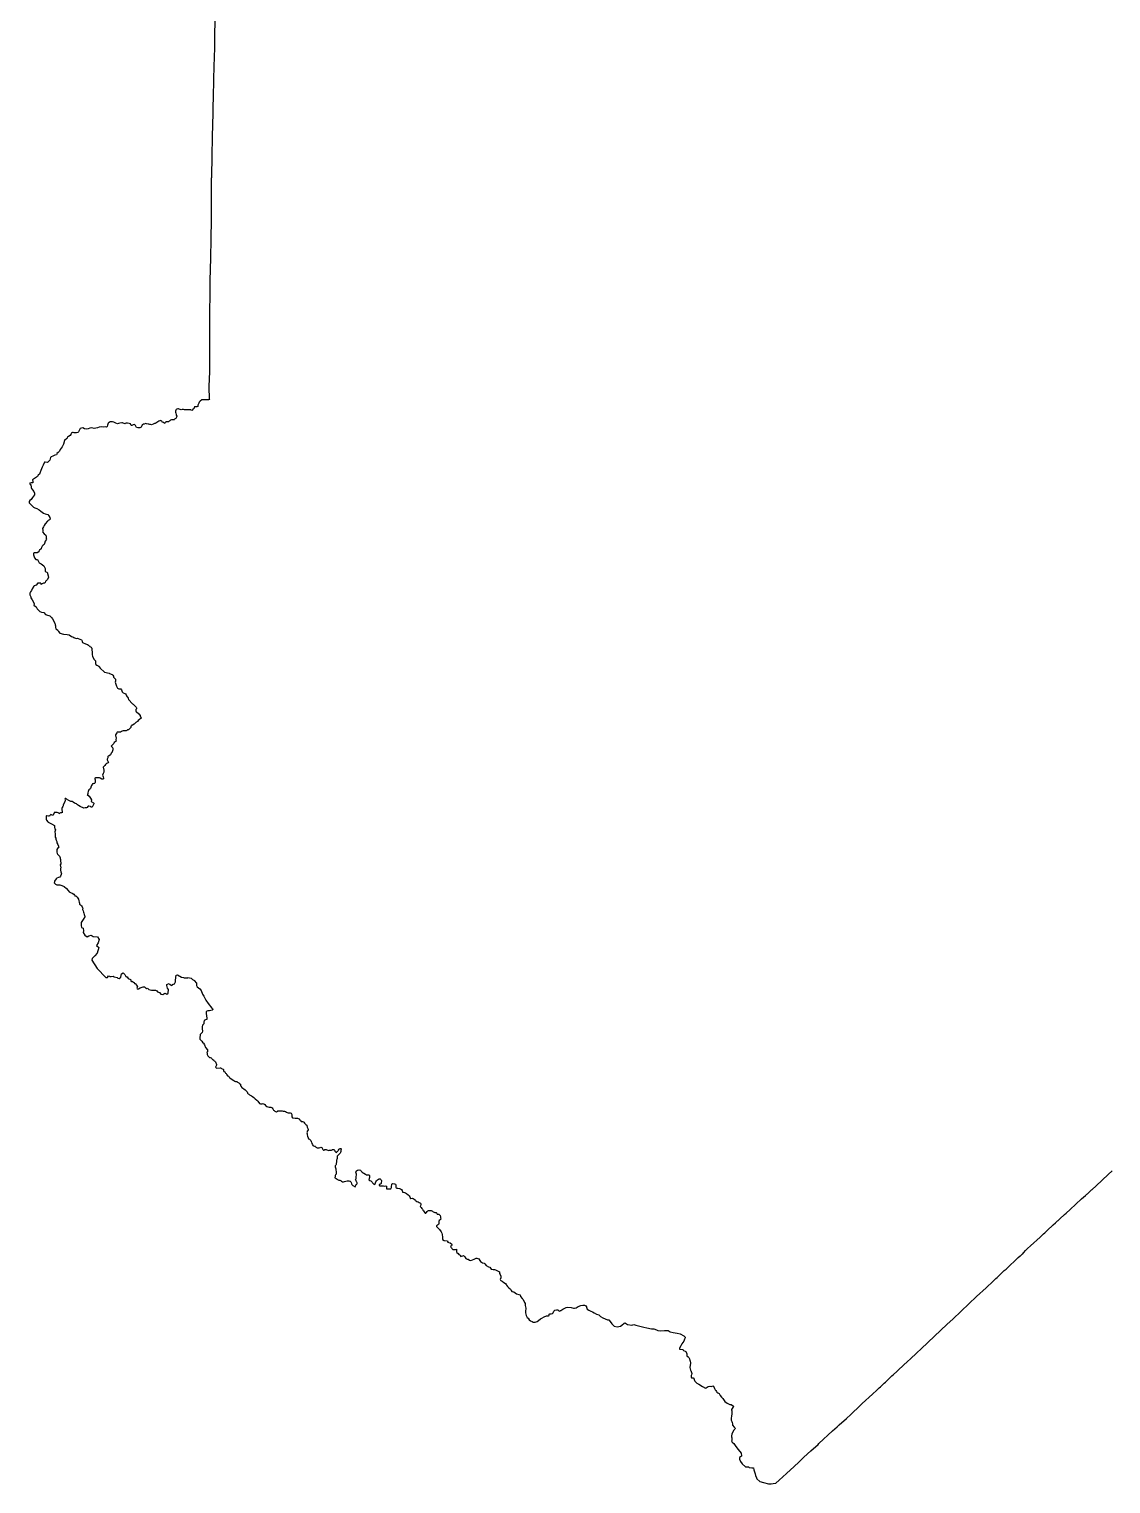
# Model space of a CAD drawing. Header units: metres. Extents: x 5999505 to 6749006, y 1851910 to 2460485.
# Drawn here: x 6065689 to 6219973, y 1851910 to 2059447 of the extents above; entities that cross this region are included whole.
import ezdxf

# ---------------------------------------------------------------- set-up
doc = ezdxf.new("R2010")
doc.units = ezdxf.units.M
doc.layers.add('COUNTY_BOUNDARY', color=40, linetype='Continuous')

msp = doc.modelspace()

# ---------------------------------------------------------------- linework, layer by layer
at = {"layer": 'COUNTY_BOUNDARY'}
msp.add_lwpolyline([(6092184.7632, 2062304.1209), (6092128.9623, 2056897.481), (6092127.7467, 2056789.0004), (6092035.7031, 2054119.1556), (6092031.7926, 2054007.8072), (6092002.7074, 2052400.4422), (6091991.0258, 2051751.0891), (6091988.0282, 2051606.2285), (6091957.1291, 2050367.36), (6091954.5823, 2050267.2761), (6091866.9694, 2045406.2367), (6091862.5093, 2045191.1305), (6091818.5147, 2044757.1326), (6091813.9344, 2044711.697), (6091747.7828, 2040681.5372), (6091746.7755, 2040603.2737), (6091723.3739, 2039143.2789), (6091716.2506, 2038343.4815), (6091716.937, 2038313.9785), (6091703.2902, 2038271.9705), (6091665.4788, 2038157.1815), (6091632.4617, 2035128.4655), (6091632.5538, 2035098.6081), (6091643.1096, 2032565.794), (6091643.4984, 2032465.2977), (6091644.4338, 2032273.7687), (6091615.0087, 2029478.0178), (6091614.0171, 2029383.0058), (6091552.6029, 2026893.9916), (6091550.9187, 2026828.1187), (6091468.8811, 2023524.2446), (6091440.8658, 2017183.3062), (6091437.8501, 2016452.9868), (6091415.6833, 2011488.9577), (6091412.0297, 2010666.8989), (6091411.6078, 2010552.9451), (6091334.0641, 2008529.1555), (6091332.8696, 2008439.6088), (6091332.0222, 2008388.6501), (6091390.673, 2006707.0275), (6091394.0217, 2006607.2106), (6091259.1893, 2006559.9363), (6091234.5923, 2006551.2431), (6090935.2098, 2006565.326), (6090842.7103, 2006565.7734), (6090686.5749, 2006566.188), (6090463.7152, 2006575.725), (6090313.9474, 2006551.6418), (6090096.6469, 2006364.4793), (6089953.6588, 2006234.6982), (6089874.4856, 2006062.7108), (6089804.5908, 2005917.1476), (6089773.4221, 2005797.1534), (6089747.0236, 2005627.5627), (6089625.8201, 2005567.6894), (6089349.8418, 2005554.8197), (6089267.4713, 2005544.5442), (6089240.2241, 2005483.1037), (6089220.345, 2005351.2704), (6089145.5335, 2005264.4097), (6089053.7873, 2005204.4109), (6089002.0003, 2005102.6021), (6088916.3387, 2005054.153), (6088805.4375, 2005099.6976), (6088762.1407, 2005135.7384), (6088465.9319, 2005129.0409), (6088292.5465, 2005120.291), (6088093.8262, 2005146.919), (6088011.6981, 2005151.2069), (6087841.258, 2005142.4101), (6087700.9569, 2005156.4118), (6087521.8759, 2005159.4129), (6087363.3105, 2005138.4051), (6087237.7901, 2005172.9141), (6087112.8072, 2005239.4549), (6087001.7688, 2005276.635), (6086884.1987, 2005275.6952), (6086780.8065, 2005224.2733), (6086671.7249, 2005184.9624), (6086593.5194, 2005071.9505), (6086564.7913, 2004940.2675), (6086556.7302, 2004811.1502), (6086603.8442, 2004634.1381), (6086645.1707, 2004480.8891), (6086686.8887, 2004350.936), (6086764.2529, 2004238.2247), (6086795.7674, 2004184.9023), (6086777.4526, 2004146.9801), (6086720.7498, 2004086.4004), (6086639.6936, 2003979.2618), (6086594.5704, 2003906.4729), (6086476.3535, 2003849.8395), (6086407.0291, 2003739.5919), (6086373.8881, 2003696.0934), (6086324.3169, 2003691.829), (6086221.3515, 2003683.729), (6086089.7326, 2003706.3304), (6085975.549, 2003714.4399), (6085860.2196, 2003671.9602), (6085776.8511, 2003585.252), (6085687.2964, 2003498.6484), (6085589.5969, 2003435.848), (6085448.4481, 2003417.4703), (6085337.0558, 2003416.4329), (6085272.8966, 2003438.2667), (6085207.8915, 2003409.8699), (6085127.4656, 2003340.5907), (6085085.2893, 2003268.1186), (6085045.7086, 2003192.3259), (6084914.9839, 2003268.0754), (6084778.7554, 2003349.3795), (6084714.1978, 2003347.5553), (6084611.0226, 2003501.8498), (6084526.8405, 2003559.3397), (6084463.2228, 2003613.2064), (6084354.3281, 2003585.5519), (6084209.1465, 2003502.8042), (6084052.3778, 2003414.4272), (6083901.4507, 2003340.5162), (6083753.271, 2003237.4323), (6083670.4919, 2003203.5137), (6083558.6985, 2003178.8241), (6083360.7364, 2003094.06), (6083145.1977, 2003015.4199), (6083010.5822, 2003017.6973), (6082893.7474, 2003060.8169), (6082788.6883, 2003085.8973), (6082661.9228, 2003099.3303), (6082418.777, 2003147.8676), (6082319.6236, 2003191.0541), (6082086.3658, 2003110.1736), (6081956.2565, 2003065.4117), (6081864.3476, 2003014.5408), (6081805.0811, 2002977.3165), (6081759.1059, 2002872.5093), (6081704.244, 2002764.9401), (6081658.3669, 2002665.9569), (6081471.488, 2002557.7156), (6081318.8089, 2002554.8463), (6081184.1501, 2002572.0609), (6081012.0921, 2002625.2286), (6080844.0656, 2002898.2414), (6080757.9869, 2002999.8302), (6080699.9692, 2003036.1335), (6080546.9892, 2003015.4329), (6080449.18, 2002964.3028), (6080337.042, 2002919.6067), (6080269.0849, 2002891.2713), (6080173.3753, 2003119.3665), (6079978.3993, 2003193.32), (6079732.1609, 2003215.7184), (6079550.5717, 2003227.9149), (6079397.1388, 2003180.6492), (6079332.1828, 2003155.5419), (6079227.1332, 2003180.9993), (6079107.908, 2003239.1034), (6079014.4957, 2003273.1012), (6078932.1146, 2003262.8558), (6078629.5494, 2003230.5189), (6078425.6974, 2003164.0942), (6078284.2935, 2003131.1928), (6078074.8987, 2003223.2466), (6077755.075, 2003387.8247), (6077597.2514, 2003411.2782), (6077262.2892, 2003396.9866), (6077102.8123, 2003341.0985), (6077007.7436, 2003278.2825), (6076954.0242, 2003238.4243), (6076880.9922, 2002931.2876), (6076828.1026, 2002767.9875), (6076723.6394, 2002672.9289), (6076559.9327, 2002714.3296), (6076338.5862, 2002642.0302), (6076017.3534, 2002724.3669), (6075658.6045, 2002681.0109), (6075442.7463, 2002585.3222), (6074965.4539, 2002485.3932), (6074652.7089, 2002547.2103), (6074344.5901, 2002535.4037), (6074104.8535, 2002422.2956), (6073901.6807, 2002379.1939), (6073585.6902, 2002440.7145), (6073329.6699, 2002545.2587), (6072984.5935, 2002458.0091), (6072850.46, 2002181.4294), (6072747.5617, 2002007.3494), (6072616.4264, 2001921.505), (6072462.9806, 2001874.6411), (6072119.5042, 2001863.4699), (6071979.3082, 2001901.2137), (6071864.6096, 2001879.8969), (6071698.9192, 2001806.6702), (6071642.4971, 2001611.3999), (6071528.1596, 2001457.9118), (6071308.5118, 2001314.9873), (6071187.4222, 2001282.1334), (6071137.0327, 2001095.1337), (6071050.9829, 2001043.8319), (6070720.0377, 2000753.563), (6070578.4728, 2000254.2961), (6070400.9201, 1999855.0529), (6070132.9001, 1999490.1508), (6070040.0775, 1999219.0558), (6069831.1291, 1999031.901), (6069640.9305, 1998906.3181), (6069624.2632, 1998795.1947), (6069596.2164, 1998707.5712), (6069363.2388, 1998647.1791), (6069070.8722, 1998544.131), (6068834.1785, 1998439.7523), (6068744.5109, 1998350.6546), (6068637.6453, 1997968.0311), (6068359.269, 1997670.6835), (6068258.4727, 1997619.647), (6067963.5167, 1997689.9652), (6067877.6032, 1997647.4088), (6067814.592, 1997566.2228), (6067706.2246, 1997233.5102), (6067567.7898, 1996951.2041), (6067355.7331, 1996469.9318), (6067199.0426, 1996087.8199), (6067164.9404, 1995940.9569), (6066970.298, 1995799.0846), (6066868.8782, 1995628.6405), (6066614.8935, 1995430.6453), (6066330.1264, 1995242.2935), (6066185.3247, 1995136.3278), (6066221.7002, 1994924.5152), (6066217.0921, 1994812.8182), (6066202.6362, 1994727.8727), (6065977.1284, 1994709.2481), (6065800.3881, 1994647.8997), (6065766.5527, 1994584.0475), (6065841.8791, 1994526.2927), (6065924.3846, 1994407.244), (6065990.2449, 1994263.3645), (6065996.6257, 1994173.321), (6065995.2728, 1994112.9049), (6065994.1762, 1994050.2995), (6066015.4076, 1993933.0527), (6066152.0591, 1993707.8328), (6066368.2702, 1993497.9693), (6066446.18, 1993267.5894), (6066435.5143, 1993011.8166), (6066156.9349, 1992622.7409), (6065962.0023, 1992331.2368), (6065812.8882, 1992198.7695), (6065689.4887, 1992036.7244), (6065703.8893, 1991866.0751), (6065841.9724, 1991705.2737), (6066308.9892, 1991256.1754), (6066500.297, 1991138.1373), (6066806.8006, 1991050.1266), (6067112.265, 1990885.6773), (6067348.7373, 1990669.6425), (6067743.8005, 1990385.6684), (6067964.6064, 1990284.9665), (6068178.2857, 1990248.8352), (6068341.674, 1990219.4079), (6068487.467, 1990026.0812), (6068634.2882, 1989756.2773), (6068688.2047, 1989517.5838), (6068584.373, 1989446.2094), (6068424.6892, 1989367.0703), (6068307.5587, 1989243.1348), (6067965.9657, 1988858.7808), (6067831.8003, 1988620.4542), (6067764.6374, 1988454.5062), (6067613.5172, 1988207.7383), (6067623.8607, 1987972.7163), (6067626.6397, 1987811.0093), (6067598.3738, 1987711.7407), (6067860.0916, 1987437.0147), (6068064.6834, 1987233.558), (6068128.4479, 1987035.4705), (6068141.7945, 1986803.3091), (6068160.3921, 1986703.2228), (6068119.8239, 1986574.6763), (6067990.6111, 1986401.0714), (6067887.2083, 1986050.795), (6067819.7555, 1985902.3286), (6067683.2775, 1985819.5116), (6067549.2379, 1985707.5251), (6067436.639, 1985489.5772), (6067395.2966, 1985316.9899), (6067160.0047, 1985130.6773), (6067101.8973, 1985011.1769), (6066966.5159, 1984822.7563), (6066847.9761, 1984754.5579), (6066732.7059, 1984721.6199), (6066548.7119, 1984754.6931), (6066406.9137, 1984722.2204), (6066370.6288, 1984704.2865), (6066303.1209, 1984671.2427), (6066307.6114, 1984439.2354), (6066455.6516, 1984019.3917), (6066627.0202, 1983769.9018), (6066894.0701, 1983764.8692), (6067114.212, 1983302.6264), (6067413.9518, 1983176.8763), (6067766.7328, 1982896.9198), (6067987.6641, 1982478.726), (6067975.5454, 1982138.8728), (6068067.6929, 1982045.8781), (6068248.387, 1981974.6426), (6068394.4088, 1981470.3751), (6068445.4284, 1981216.8044), (6068286.5521, 1980882.0569), (6068131.3489, 1980741.3086), (6068047.9775, 1980678.3172), (6067989.4938, 1980520.5915), (6067949.4818, 1980424.4402), (6067726.468, 1980419.9558), (6067530.5871, 1980297.3969), (6067402.6284, 1980231.1805), (6067340.5954, 1980427.7826), (6066908.0027, 1980394.5604), (6066876.2793, 1980351.0591), (6066717.3988, 1980118.6308), (6066560.7695, 1980065.6626), (6066428.076, 1980015.5536), (6066371.3948, 1979978.3152), (6066141.3998, 1979592.0296), (6066019.77, 1979365.5067), (6065898.6594, 1979185.5795), (6065834.4749, 1979039.9729), (6065806.7116, 1978970.1887), (6065784.8172, 1978848.2364), (6065807.9816, 1978756.4427), (6065856.0543, 1978638.7262), (6065879.903, 1978569.1306), (6065915.876, 1978450.8978), (6065943.6997, 1978305.1367), (6066147.2443, 1978038.697), (6066381.1302, 1977584.5834), (6066411.6745, 1977442.4163), (6066374.857, 1977242.8079), (6066498.8474, 1977182.3842), (6066679.4654, 1977020.8449), (6066824.2924, 1976735.0475), (6067242.8929, 1976369.102), (6067465.97, 1976257.0715), (6067798.2656, 1976201.0291), (6068043.3529, 1975930.2382), (6068150.6856, 1975878.1222), (6068640.1663, 1975753.0854), (6068951.6078, 1975447.2869), (6069040.4025, 1975295.735), (6069337.9489, 1974682.1588), (6069383.5849, 1974439.971), (6069431.9714, 1974339.004), (6069435.4507, 1974064.0525), (6069508.0352, 1973912.784), (6069738.6633, 1973758.4059), (6069753.8735, 1973683.1384), (6069868.9096, 1973581.3786), (6069876.2939, 1973531.0052), (6070088.6789, 1973293.9336), (6070593.7094, 1973110.0424), (6071118.1457, 1973075.4668), (6071383.9883, 1973028.9925), (6071730.1091, 1972814.7407), (6071912.6546, 1972761.3384), (6072077.5368, 1972658.7257), (6072383.3783, 1972519.8179), (6072592.1365, 1972549.3444), (6072708.1871, 1972522.5822), (6073171.6628, 1972339.0909), (6073220.4997, 1972263.2453), (6073250.0805, 1972062.8481), (6073306.7419, 1971961.7452), (6073728.0868, 1971746.2214), (6074009.8961, 1971649.6161), (6074175.0743, 1971563.3951), (6074265.0559, 1971478.4691), (6074323.0125, 1971452.3493), (6074371.7032, 1971384.8825), (6074544.709, 1971273.4067), (6074609.9216, 1971188.9079), (6074625.5851, 1971122.0095), (6074620.99, 1970871.9567), (6074690.5934, 1970562.373), (6074700.518, 1970178.8126), (6074747.3534, 1970003.2428), (6074923.3286, 1969583.3318), (6075143.6121, 1969321.0413), (6075178.612, 1968937.0505), (6075218.195, 1968819.8611), (6075333.1133, 1968726.1363), (6075457.4412, 1968682.131), (6075638.3012, 1968545.7691), (6075637.7266, 1968512.2826), (6075695.4092, 1968469.7862), (6075842.2273, 1968292.1392), (6076448.618, 1967714.8528), (6077112.7341, 1967561.4883), (6077145.3454, 1967519.0598), (6077534.5968, 1967370.7721), (6077632.5743, 1967268.9723), (6077713.4701, 1967134.3325), (6077736.1144, 1966991.9497), (6077932.5183, 1966797.0825), (6077997.3228, 1966687.4765), (6078009.7129, 1966445.5079), (6077965.1424, 1966271.5049), (6078124.6637, 1965868.6443), (6078155.1385, 1965718.1183), (6078243.1724, 1965499.9813), (6078308.4098, 1965415.4909), (6078473.4793, 1965337.3078), (6078748.2356, 1965324.2484), (6078854.3565, 1965197.5559), (6078957.7743, 1964912.1661), (6079121.4348, 1964750.9979), (6079328.4012, 1964672.4702), (6079460.4483, 1964595.2194), (6079533.6653, 1964493.8481), (6079572.2757, 1964318.0628), (6079816.4312, 1963997.1495), (6079862.7401, 1963788.1014), (6080427.5703, 1963202.8725), (6080542.9555, 1963134.284), (6080977.3193, 1962701.2878), (6081000.8256, 1962625.8864), (6080990.3058, 1962492.8074), (6080929.9221, 1962377.3228), (6080934.6428, 1962168.6187), (6080958.4336, 1962109.9602), (6081319.2996, 1961778.7062), (6081506.37, 1961517.0307), (6081505.383, 1961458.7926), (6081683.3352, 1961163.7765), (6081639.4009, 1961096.0717), (6081503.051, 1961025.2), (6081428.7998, 1960979.4907), (6081261.855, 1960827.2183), (6081129.8175, 1960680.1803), (6081067.0193, 1960613.8886), (6081006.9747, 1960553.3758), (6080918.4145, 1960516.6489), (6080841.4644, 1960485.9145), (6080780.375, 1960363.8886), (6080667.2183, 1960268.9611), (6080447.9609, 1960164.5492), (6080362.2992, 1960124.8621), (6080281.9954, 1960070.5204), (6080215.7508, 1959992.6384), (6080177.4071, 1959837.4588), (6080090.2055, 1959724.6162), (6079991.3018, 1959617.7984), (6079931.4488, 1959551.4591), (6079845.6919, 1959506.3136), (6079741.982, 1959464.0225), (6079641.0215, 1959392.5576), (6079542.9635, 1959335.6073), (6079402.0415, 1959326.3546), (6079269.8795, 1959328.9684), (6079123.1561, 1959325.6415), (6078972.6914, 1959293.2516), (6078859.9275, 1959221.9906), (6078717.6612, 1959151.233), (6078497.3341, 1959140.7896), (6078333.1131, 1959149.7802), (6078268.1496, 1959130.1351), (6078202.2919, 1959058.0765), (6078011.9609, 1958764.9541), (6078029.8636, 1958620.8324), (6078066.0706, 1958511.7151), (6078087.9206, 1958270.3137), (6078070.3705, 1958123.8843), (6078071.1155, 1957994.6192), (6078092.7708, 1957897.4011), (6078058.8633, 1957812.7825), (6077981.6046, 1957764.5847), (6077836.3224, 1957690.6058), (6077757.3035, 1957539.4009), (6077685.0923, 1957441.2373), (6077415.4794, 1957155.2985), (6077536.708, 1957047.6404), (6077633.3269, 1956881.4202), (6077628.6172, 1956622.9958), (6077550.341, 1956360.0024), (6077519.6855, 1956293.1693), (6077376.3001, 1956157.9928), (6077329.8837, 1956032.4463), (6077283.6224, 1955915.9997), (6077092.8656, 1955755.0556), (6076974.6304, 1955710.11), (6076909.7142, 1955693.7442), (6076899.1563, 1955594.1637), (6076929.5617, 1955490.9696), (6076872.0435, 1955406.7561), (6076826.5227, 1955316.5119), (6076824.0169, 1955187.3022), (6076908.9915, 1955030.3814), (6077016.0621, 1954940.0756), (6076928.1799, 1954789.0245), (6076870.9652, 1954722.6464), (6076746.7244, 1954671.9787), (6076580.0168, 1954537.2051), (6076468.3262, 1954374.9119), (6076396.0965, 1954276.3876), (6076241.0924, 1954153.0666), (6076344.7464, 1953725.304), (6076350.9413, 1953587.207), (6076339.2818, 1953440.6777), (6076229.7319, 1953231.3808), (6076169.6445, 1952997.5708), (6076239.4025, 1952796.4895), (6076305.4169, 1952566.3452), (6076277.5499, 1952490.3633), (6076188.0689, 1952436.1899), (6076059.2162, 1952427.1106), (6075829.9914, 1952572.3071), (6075713.8461, 1952632.917), (6075458.757, 1952646.7587), (6075182.4999, 1952631.1106), (6075061.7041, 1952609.8823), (6075054.0399, 1952507.3402), (6075095.1947, 1952359.9044), (6075108.9243, 1952145.2185), (6075105.7047, 1951974.8787), (6075086.6366, 1951895.834), (6075006.3059, 1951841.8714), (6074926.5637, 1951805.0111), (6074805.769, 1951801.2605), (6074732.2961, 1951802.8869), (6074686.5066, 1951697.723), (6074607.2667, 1951552.7195), (6074549.4221, 1951433.1992), (6074464.0948, 1951105.8909), (6074356.544, 1951014.1682), (6074219.4265, 1950902.5654), (6074104.0881, 1950684.2734), (6074070.9509, 1950491.1466), (6074053.1645, 1950315.2318), (6073986.8807, 1950237.3644), (6074265.1325, 1950041.4295), (6074438.2711, 1949723.8772), (6074589.9077, 1949494.8056), (6074547.0234, 1949266.893), (6074875.6476, 1949081.0215), (6074930.3246, 1949033.1148), (6074940.4671, 1948936.0921), (6074744.9844, 1948537.8562), (6074670.1396, 1948460.134), (6074550.0211, 1948462.1981), (6074463.0855, 1948522.6753), (6074208.9167, 1948609.3301), (6074129.728, 1948605.2307), (6074067.1879, 1948556.4259), (6073976.1132, 1948393.4231), (6073861.0505, 1948363.363), (6073670.094, 1948349.1737), (6073493.5049, 1948329.2767), (6073285.9499, 1948379.8201), (6073184.6055, 1948443.4621), (6072960.9132, 1948568.1966), (6072752.2241, 1948706.8738), (6072585.7528, 1948759.9907), (6072447.8096, 1948909.4645), (6072179.742, 1949011.3054), (6071979.977, 1949170.5877), (6071864.184, 1949251.9605), (6071621.0659, 1949276.9161), (6071347.166, 1949399.6192), (6071025.1058, 1949605.0795), (6070885.1098, 1949669.3991), (6070817.8795, 1949673.8399), (6070787.1952, 1949606.6502), (6070843.9521, 1949508.8186), (6070809.0116, 1949366.335), (6070769.4153, 1949278.9106), (6070568.2831, 1948745.3577), (6070530.7294, 1948622.581), (6070511.6027, 1948540.9914), (6070400.0056, 1948387.458), (6070366.4546, 1948308.303), (6070355.0613, 1948281.1934), (6070345.8289, 1948259.5081), (6070339.9816, 1948245.7739), (6070346.9597, 1948035.2071), (6070383.0877, 1947905.3279), (6070415.5595, 1947751.8462), (6070431.6544, 1947675.4718), (6070330.6772, 1947657.9251), (6070169.5973, 1947630.4981), (6070086.5257, 1947572.9556), (6069982.2525, 1947501.5815), (6069907.5946, 1947571.6901), (6069826.2627, 1947648.4686), (6069671.379, 1947671.9097), (6069536.8685, 1947712.4748), (6069328.7508, 1947713.54), (6069272.4067, 1947682.1145), (6069250.7797, 1947626.784), (6069240.9579, 1947571.2484), (6069079.6521, 1947259.1106), (6068778.1009, 1947388.1442), (6068653.6745, 1947244.6709), (6068596.6132, 1947172.1166), (6068453.4364, 1947172.7869), (6068151.321, 1947218.4598), (6068124.6565, 1947213.0985), (6068101.29, 1947058.0377), (6068108.9665, 1946837.6276), (6068124.2827, 1946716.8458), (6068165.6644, 1946583.9596), (6068337.945, 1946372.3352), (6068427.5222, 1946294.3169), (6068875.071, 1946054.2413), (6069296.6193, 1945846.665), (6069332.61, 1945572.9701), (6069373.1757, 1945375.6554), (6069434.1611, 1945198.0111), (6069376.6509, 1944946.6933), (6069382.8591, 1944641.1116), (6069412.9996, 1944370.4312), (6069394.7349, 1944185.789), (6069512.7719, 1944045.7485), (6069505.9736, 1943960.3045), (6069501.4711, 1943905.0406), (6069528.1978, 1943760.7601), (6069616.7777, 1943641.6203), (6069650.5777, 1943564.5743), (6069631.5908, 1943491.357), (6069652.775, 1943367.9259), (6069782.9459, 1943110.0738), (6069859.7876, 1942892.8338), (6069894.68, 1942793.5593), (6069916.0178, 1942678.8639), (6069751.7579, 1942537.897), (6069641.2443, 1942431.315), (6069621.2899, 1942302.4084), (6069642.1759, 1942008.5872), (6069668.8549, 1941861.3946), (6069746.2318, 1941759.9264), (6070028.0741, 1941461.2149), (6070100.2105, 1941227.6727), (6070098.1861, 1941127.9464), (6070180.8146, 1940988.5227), (6070181.994, 1940732.9093), (6070210.2178, 1940521.2462), (6070204.8744, 1940383.3477), (6070134.173, 1940222.9163), (6070179.7504, 1939990.1991), (6070219.2591, 1939901.4039), (6070205.8729, 1939810.6128), (6070180.6272, 1939717.1143), (6070190.4258, 1939464.6284), (6070235.7461, 1939216.9879), (6070277.6471, 1939095.7471), (6070299.0906, 1938986.8759), (6070275.775, 1938834.3609), (6070180.9396, 1938627.7437), (6070095.7739, 1938467.9271), (6069880.4163, 1938413.0426), (6069667.6565, 1938337.7254), (6069537.7405, 1938220.1935), (6069314.962, 1937874.1677), (6069288.569, 1937782.8747), (6069282.3984, 1937648.6315), (6069403.2864, 1937535.1202), (6069466.3295, 1937457.9305), (6069643.9161, 1937378.025), (6069828.9933, 1937389.3777), (6070075.2658, 1937370.1792), (6070358.0056, 1937273.8916), (6070701.8434, 1937141.2318), (6071025.3805, 1936859.2856), (6071266.4909, 1936558.3796), (6071403.6281, 1936359.0341), (6071613.0577, 1936258.2014), (6071841.0155, 1936204.0182), (6072046.4395, 1936059.2025), (6072155.0637, 1935901.4958), (6072206.4456, 1935815.4112), (6072361.2452, 1935783.2483), (6072522.3229, 1935601.3359), (6072734.2785, 1935303.8586), (6072774.6839, 1935112.0135), (6072811.9425, 1934908.9361), (6072888.3904, 1934751.787), (6072888.8208, 1934622.5269), (6073021.9367, 1934514.282), (6073169.1208, 1934382.4936), (6073251.1826, 1934225.2488), (6073325.0898, 1934091.8107), (6073347.6585, 1934047.367), (6073306.0878, 1933863.1242), (6073404.8098, 1933644.0614), (6073442.5264, 1933467.1918), (6073478.0433, 1933316.9387), (6073519.0145, 1933157.4894), (6073598.129, 1933000.2964), (6073640.1609, 1932885.2483), (6073629.924, 1932805.324), (6073385.0029, 1932442.1713), (6073121.7572, 1931993.0465), (6073091.8582, 1931577.7688), (6073174.3473, 1931307.6481), (6073406.0704, 1931195.1584), (6073425.748, 1930828.1792), (6073397.9943, 1930571.6083), (6073626.4901, 1930202.4916), (6073978.6511, 1929929.5549), (6074213.7351, 1930097.7288), (6074521.6979, 1930192.1988), (6074813.813, 1930017.5166), (6075451.0216, 1929949.0594), (6075679.2539, 1929579.9642), (6075538.3835, 1929117.0698), (6075324.7104, 1928715.863), (6075615.559, 1928431.6196), (6075408.727, 1927602.488), (6075060.8953, 1927252.0074), (6074995.3765, 1927204.3433), (6074687.6973, 1926852.8143), (6074635.3545, 1926609.0436), (6075405.4892, 1925414.355), (6076628.2769, 1924128.933), (6076763.6133, 1924164.1207), (6076849.4924, 1924175.396), (6077030.2302, 1924377.6551), (6077153.4111, 1924341.3265), (6077202.759, 1924306.9872), (6077285.1708, 1924305.5799), (6077319.7307, 1924304.9898), (6077411.004, 1924303.4316), (6077678.4429, 1924340.3742), (6077843.8966, 1924270.5591), (6078225.3034, 1924163.9317), (6078365.3725, 1924078.1684), (6078531.1145, 1924025.1008), (6078557.3027, 1924001.353), (6078763.7149, 1924202.4575), (6078855.6348, 1924690.2305), (6079090.6182, 1924834.417), (6079357.5561, 1924599.0439), (6079488.3997, 1924283.3378), (6079560.7684, 1924282.1078), (6079600.2681, 1924259.2272), (6079651.484, 1924230.322), (6079839.4987, 1924027.2423), (6080145.0461, 1923854.937), (6080182.8484, 1923836.4551), (6080216.3744, 1923635.6366), (6080313.9179, 1923585.5572), (6080411.9939, 1923584.2574), (6080440.7649, 1923608.1634), (6080459.6381, 1923588.5464), (6080538.9093, 1923506.374), (6080687.2596, 1923420.4817), (6080744.0506, 1923319.3944), (6080818.5012, 1923301.384), (6081055.1939, 1923005.7373), (6081070.7496, 1922947.2193), (6081150.9098, 1922830.0807), (6081074.4253, 1922623.481), (6081097.9937, 1922549.5357), (6081298.1768, 1922522.8436), (6081521.2999, 1922664.3385), (6081790.644, 1922760.9981), (6081949.9568, 1922833.6703), (6082054.0171, 1922801.6915), (6082153.5725, 1922800.3728), (6082272.2133, 1922686.9563), (6082378.7925, 1922576.6566), (6082452.255, 1922587.4307), (6082534.7268, 1922606.7908), (6082616.6516, 1922593.7565), (6082674.5453, 1922539.9861), (6082741.3702, 1922437.6409), (6083157.818, 1922338.8634), (6083500.3798, 1922361.8506), (6083732.2984, 1922324.4465), (6083888.438, 1922226.4252), (6084024.6467, 1922102.8898), (6084293.5593, 1922016.0797), (6084488.0017, 1921770.6891), (6084756.5629, 1921733.0413), (6085057.9416, 1921907.4726), (6085343.5975, 1921779.2492), (6085527.7789, 1921925.434), (6085579.3315, 1922426.6476), (6085433.4975, 1922610.7756), (6085364.414, 1922843.132), (6085313.2224, 1923014.7493), (6085338.3433, 1923173.4342), (6085448.784, 1923222.1885), (6085681.4481, 1923282.3636), (6085729.0706, 1923214.9363), (6085754.2892, 1923221.0669), (6085968.0387, 1923034.3451), (6086026.0913, 1923024.9978), (6086165.4494, 1923159.559), (6086203.9005, 1923197.1441), (6086287.4824, 1923212.4915), (6086429.6774, 1923251.9793), (6086464.5873, 1923342.7807), (6086586.5814, 1923552.2731), (6086578.6678, 1923626.6798), (6086574.0702, 1923669.7192), (6086584.3647, 1923790.4244), (6086643.4537, 1924478.2908), (6086848.9877, 1924524.73), (6087422.0587, 1924216.5914), (6087727.2991, 1924129.5702), (6087800.9943, 1924083.9204), (6087801.646, 1924087.5502), (6087826.8935, 1924095.5027), (6088310.4074, 1924120.9267), (6088323.8759, 1924131.2607), (6088826.0876, 1924037.6888), (6089006.037, 1923843.1796), (6089188.3636, 1923773.5141), (6089247.7969, 1923705.1681), (6089564.7094, 1923342.3579), (6089579.8644, 1923258.7296), (6089586.609, 1923166.8672), (6089551.1684, 1923025.8266), (6089677.1564, 1922837.3171), (6090018.0575, 1922530.1828), (6090236.8781, 1922308.821), (6090405.4262, 1921782.4622), (6090599.5114, 1921512.3625), (6090914.6997, 1920936.2413), (6091217.7298, 1920445.8861), (6091764.5721, 1919795.3014), (6091849.8252, 1919697.0424), (6091947.3061, 1919623.3392), (6091787.7853, 1919501.8264), (6091420.4343, 1919393.225), (6091163.7439, 1919382.1886), (6091053.9084, 1919370.1747), (6090943.1413, 1919248.5866), (6090954.1507, 1919003.7369), (6091036.3893, 1918367.4036), (6091035.7102, 1918183.9146), (6090864.0771, 1918099.0168), (6090668.1204, 1918026.5386), (6090617.8677, 1917794.3565), (6090604.5581, 1917562.2895), (6090530.6244, 1917452.4701), (6090395.6083, 1917330.5582), (6090357.7675, 1917098.5344), (6090356.4539, 1916841.5103), (6090440.1994, 1916474.2112), (6090378.3625, 1916327.7823), (6090279.7853, 1916193.6151), (6090095.379, 1915998.9792), (6090019.5677, 1915509.8127), (6090034.3751, 1915351.5524), (6090345.5301, 1915062.7582), (6090474.8996, 1914843.9775), (6090541.8943, 1914802.4515), (6090711.6088, 1914556.7877), (6090865.0102, 1914147.1922), (6091116.956, 1913851.3793), (6091148.0347, 1913675.7379), (6091136.3109, 1913628.2367), (6091121.4208, 1913568.0451), (6091055.1266, 1913509.4338), (6091082.9667, 1913316.7338), (6091098.2103, 1913184.3174), (6091123.1092, 1913081.5959), (6091182.6243, 1912980.8491), (6091323.7103, 1912825.9576), (6091425.526, 1912762.7397), (6091507.3382, 1912758.8355), (6091641.268, 1912689.261), (6091736.7831, 1912602.4826), (6091820.4844, 1912516.2645), (6091913.5337, 1912441.1784), (6092020.3886, 1912342.9268), (6092104.5734, 1912285.8283), (6092182.3606, 1912199.3449), (6092254.3411, 1912101.307), (6092322.6379, 1911977.1159), (6092362.4084, 1911879.6111), (6092395.6788, 1911764.3733), (6092402.8958, 1911646.6538), (6092371.9905, 1911547.4049), (6092309.2592, 1911471.9839), (6092287.0685, 1911363.4887), (6092379.2015, 1911250.5542), (6092455.3012, 1911240.558), (6092936.609, 1911280.6646), (6093003.9872, 1911279.5519), (6093068.0748, 1911240.2644), (6093149.412, 1911189.4058), (6093230.7434, 1911138.1833), (6093344.0945, 1911074.782), (6093410.4105, 1911009.2443), (6093435.8904, 1910941.1035), (6093419.4223, 1910820.8625), (6093450.3312, 1910741.3456), (6093529.5317, 1910740.0391), (6093625.4493, 1910676.9264), (6093670.9374, 1910585.1546), (6093710.5631, 1910496.3921), (6093794.9551, 1910451.3105), (6093860.8834, 1910362.1146), (6093906.5242, 1910261.6024), (6094004.0366, 1910133.6574), (6094111.8805, 1910076.5393), (6094221.4074, 1909960.0477), (6094290.0059, 1909853.3328), (6094438.008, 1909739.4856), (6094658.3858, 1909586.5829), (6094890.8269, 1909448.0471), (6095027.4428, 1909360.6046), (6095126.4651, 1909324.0244), (6095208.4335, 1909311.0263), (6095305.4158, 1909330.1855), (6095432.976, 1909231.2428), (6095618.6717, 1909108.0445), (6095708.6408, 1909042.1241), (6095815.0376, 1908914.4036), (6095845.6181, 1908796.3019), (6095887.3905, 1908657.6274), (6096028.2969, 1908452.8834), (6096165.1181, 1908377.4576), (6096333.4297, 1908275.3021), (6096481.0605, 1908137.8062), (6096662.9953, 1907964.7968), (6096769.5473, 1907827.9752), (6096817.7197, 1907718.6884), (6096837.157, 1907641.9119), (6096912.1649, 1907564.5897), (6097016.5291, 1907492.6124), (6097124.0874, 1907435.1469), (6097225.9831, 1907374.8615), (6097411.6989, 1907251.6749), (6097559.8122, 1907161.1439), (6097757.163, 1907026.1187), (6097915.9536, 1906865.1464), (6098156.1469, 1906655.8786), (6098288.5412, 1906489.5141), (6098567.9128, 1906162.3748), (6098679.0109, 1906140.1738), (6098931.0817, 1906150.991), (6099060.395, 1906157.9856), (6099185.8343, 1906126.8147), (6099286.8793, 1906013.7583), (6099469.0349, 1905852.4144), (6099590.5241, 1905741.939), (6099730.5966, 1905701.4303), (6099929.3533, 1905651.5936), (6100145.8754, 1905639.6986), (6100242.9311, 1905626.4699), (6100356.1779, 1905554.3609), (6100468.3256, 1905414.5501), (6100565.5649, 1905248.7677), (6100640.7256, 1905179.827), (6100750.3516, 1905066.6368), (6100846.594, 1905021.384), (6100992.6246, 1905001.5377), (6101125.9846, 1905093.672), (6101182.174, 1905130.9894), (6101244.0454, 1905135.8112), (6101408.3829, 1905150.9864), (6101622.2962, 1905142.0579), (6101780.3386, 1905133.6717), (6101914.6999, 1905105.2812), (6102110.7914, 1905072.9792), (6102262.5114, 1905021.0078), (6102413.5133, 1904924.6304), (6102503.5515, 1904879.4837), (6102623.425, 1904850.9669), (6102752.0238, 1904831.7756), (6102822.5146, 1904839.3744), (6102943.0121, 1904849.4418), (6103061.979, 1904783.0766), (6103147.4668, 1904602.5656), (6103146.044, 1904514.48), (6103150.6272, 1904432.1227), (6103168.9965, 1904288.0122), (6103248.9903, 1904151.6448), (6103330.789, 1904127.0226), (6103658.6158, 1904104.2557), (6103807.5284, 1904061.0761), (6103983.5536, 1904067.3397), (6104085.7962, 1904045.3029), (6104184.575, 1903973.4423), (6104262.5627, 1903895.7279), (6104392.792, 1903793.8706), (6104437.8573, 1903672.9968), (6104487.3996, 1903628.1446), (6104563.3358, 1903606.5332), (6104666.0492, 1903613.6176), (6104806.2856, 1903582.2334), (6104890.194, 1903504.7897), (6104984.964, 1903385.6654), (6105051.2397, 1903296.4909), (6105164.1335, 1903201.1056), (6105276.4545, 1903070.0496), (6105310.3558, 1902990.134), (6105332.2608, 1902881.2848), (6105339.5201, 1902781.0447), (6105382.2025, 1902695.5271), (6105439.364, 1902609.4125), (6105476.6587, 1902538.1808), (6105481.0152, 1902441.2643), (6105408.2496, 1902292.4307), (6105366.5132, 1902234.4838), (6105341.0829, 1902105.6423), (6105318.8424, 1901991.3131), (6105331.5931, 1901864.7709), (6105343.5424, 1901688.3618), (6105387.6209, 1901505.6109), (6105469.3764, 1901275.2878), (6105543.7117, 1901153.5815), (6105692.2627, 1901086.7523), (6105781.8448, 1901012.1326), (6105848.0355, 1900917.1362), (6105922.046, 1900775.0472), (6105984.668, 1900641.8793), (6106032.1819, 1900488.5653), (6106091.2668, 1900337.6143), (6106176.8719, 1900180.7767), (6106228.757, 1900115.5016), (6106375.1586, 1900098.5902), (6106474.6008, 1900085.3451), (6106538.2034, 1900031.533), (6106601.676, 1899951.1452), (6106691.4971, 1899891.0881), (6106784.6078, 1899851.7314), (6106887.0543, 1899841.3525), (6107051.7144, 1899856.5556), (6107189.9376, 1899901.3096), (6107301.917, 1899932.2849), (6107415.857, 1899900.9709), (6107496.5316, 1899823.5868), (6107539.0434, 1899708.2202), (6107581.4055, 1899601.9582), (6107656.4118, 1899521.3886), (6107788.4598, 1899531.292), (6107848.0324, 1899595.1468), (6107965.6702, 1899628.5829), (6108035.7068, 1899607.0753), (6108140.3609, 1899549.6986), (6108274.4699, 1899503.5024), (6108391.514, 1899481.245), (6108547.1966, 1899508.2508), (6108714.7676, 1899520.5047), (6108809.0195, 1899533.9285), (6108897.2023, 1899556.1877), (6108974.1221, 1899613.9429), (6109071.2778, 1899624.0447), (6109141.3152, 1899602.5396), (6109227.8096, 1899518.8784), (6109293.6441, 1899400.5943), (6109365.2297, 1899290.5926), (6109469.3775, 1899201.1896), (6109590.1104, 1899243.3213), (6109647.0009, 1899324.6985), (6109709.6189, 1899394.3338), (6109769.0483, 1899449.4569), (6109817.3645, 1899530.9709), (6109892.3976, 1899656.114), (6109966.9322, 1899731.3859), (6110040.7659, 1899762.6148), (6110128.4317, 1899752.4824), (6110189.178, 1899704.5497), (6110205.6545, 1899624.9175), (6110168.5575, 1899504.9954), (6110142.5571, 1899320.4545), (6110099.0777, 1899171.1433), (6110033.3648, 1899092.8184), (6109642.8489, 1898655.2142), (6109603.0875, 1898535.3356), (6109612.8101, 1898403.0181), (6109605.5409, 1898317.9382), (6109580.4513, 1898209.4766), (6109552.2661, 1898092.3263), (6109511.8023, 1897928.4047), (6109506.5678, 1897766.8348), (6109502.1157, 1897672.9721), (6109478.9098, 1897497.125), (6109412.49, 1897374.7583), (6109320.2833, 1897267.3658), (6109335.8082, 1897146.6068), (6109392.5877, 1897016.4526), (6109428.4853, 1896874.9803), (6109458.1571, 1896695.3784), (6109498.0215, 1896412.9427), (6109486.1546, 1896224.9003), (6109460.9705, 1896110.6149), (6109394.704, 1895979.5077), (6109349.2913, 1895895.0353), (6109333.2609, 1895798.4444), (6109294.5321, 1895558.0378), (6109373.2126, 1895521.4682), (6109495.6602, 1895484.5661), (6109620.422, 1895388.6462), (6109686.9518, 1895331.8823), (6109840.5994, 1895229.6784), (6109919.8489, 1895228.7815), (6110002.0959, 1895230.3859), (6110150.5319, 1895172.3206), (6110214.1524, 1895118.5171), (6110283.6588, 1895044.2312), (6110344.3692, 1894993.3869), (6110426.46, 1895003.733), (6110550.0918, 1895022.5216), (6110670.6093, 1895050.0981), (6110850.2796, 1895114.9648), (6111046.8525, 1895126.7723), (6111266.9418, 1895129.47), (6111416.0789, 1895115.4544), (6111494.8155, 1895082.1668), (6111566.9805, 1895007.478), (6111612.0913, 1894886.6154), (6111653.8187, 1894738.8645), (6111725.293, 1894620.4969), (6111837.6331, 1894486.555), (6112168.8131, 1894275.9679), (6112246.8058, 1894401.0704), (6112295.432, 1894520.8126), (6112343.8928, 1894611.4307), (6112409.2673, 1894686.8539), (6112486.9492, 1894773.7333), (6112476.3306, 1894850.3588), (6112436.7613, 1894947.831), (6112399.6368, 1895012.8608), (6112334.9152, 1895184.2759), (6112260.1931, 1895303.0573), (6112276.2272, 1895381.8097), (6112330.4429, 1895481.0746), (6112330.0433, 1895642.7341), (6112334.9795, 1895786.4689), (6112369.5814, 1895935.9237), (6112375.1221, 1896117.8778), (6112344.6097, 1896226.8574), (6112279.3654, 1896383.7175), (6112336.8126, 1896500.4075), (6112381.939, 1896567.4129), (6112532.6004, 1896650.2251), (6112703.4515, 1896700.6795), (6112785.5824, 1896713.9442), (6112928.9102, 1896688.3775), (6112981.2049, 1896628.9339), (6113061.9639, 1896536.6372), (6113185.6035, 1896387.9584), (6113319.0401, 1896297.7434), (6113447.187, 1896228.3648), (6113659.4529, 1896110.6932), (6113804.3519, 1895996.9979), (6113909.7509, 1896004.0739), (6113974.0711, 1895994.3216), (6114117.8682, 1895998.2445), (6114211.4602, 1895988.0314), (6114256.8099, 1895881.733), (6114243.1967, 1895749.7852), (6114229.5316, 1895614.5617), (6114159.8934, 1895286.892), (6114269.9788, 1895197.0493), (6114430.6842, 1895147.5512), (6114540.2371, 1895061.3589), (6114632.7049, 1894941.9403), (6114654.4943, 1894841.8384), (6114858.7628, 1894666.0485), (6115003.228, 1894636.8338), (6115103.617, 1894870.4526), (6115161.3758, 1895007.5317), (6115242.4074, 1895138.7839), (6115317.3053, 1895237.3652), (6115373.9126, 1895301.2822), (6115498.1643, 1895378.6999), (6115624.9091, 1895426.588), (6115771.3395, 1895409.7251), (6115846.3404, 1895326.6289), (6115880.3726, 1895252.5499), (6115943.7751, 1895184.1995), (6115962.8564, 1895080.8647), (6115919.2706, 1894923.1727), (6115890.646, 1894776.5327), (6115868.8604, 1894688.7665), (6115795.066, 1894660.4344), (6115727.7154, 1894646.9288), (6115623.8124, 1894565.9137), (6115622.3831, 1894474.9154), (6115715.798, 1894453.0597), (6115786.1274, 1894449.0427), (6115897.2842, 1894426.9091), (6116096.3993, 1894412.1337), (6116228.2847, 1894410.4287), (6116412.7982, 1894407.5352), (6116512.7722, 1894426.7204), (6116644.1899, 1894395.17), (6116644.4217, 1894013.6079), (6116714.5643, 1893997.5814), (6116881.5029, 1893986.5926), (6117086.8546, 1893992.115), (6117209.7286, 1893981.4538), (6117274.5613, 1894004.1045), (6117340.6062, 1894085.3536), (6117353.9324, 1894199.831), (6117376.8638, 1894361.1249), (6117400.3931, 1894560.6381), (6117425.5862, 1894677.4785), (6117479.1129, 1894714.8698), (6117567.4398, 1894745.8916), (6117801.2117, 1894715.6588), (6117961.1692, 1894674.5663), (6117989.8172, 1894596.2052), (6118010.6407, 1894395.6347), (6118001.9006, 1894233.7547), (6118058.3787, 1894138.2109), (6118144.1197, 1894098.2789), (6118284.6273, 1894080.4293), (6118502.1932, 1894053.732), (6118662.2584, 1893981.331), (6118806.135, 1893913.9162), (6118874.9695, 1893757.0158), (6118921.66, 1893640.5097), (6118958.6322, 1893526.7038), (6119054.424, 1893505.186), (6119236.6982, 1893472.1271), (6119373.8502, 1893428.4853), (6119519.478, 1893340.2945), (6119737.6639, 1893143.9349), (6119893.5402, 1892991.8721), (6120003.6881, 1892885.3033), (6120041.8922, 1892717.2314), (6120066.64, 1892577.7673), (6120145.2049, 1892627.5174), (6120305.303, 1892651.6068), (6120454.511, 1892603.05), (6120618.7314, 1892511.6631), (6120782.0749, 1892382.7905), (6120821.7178, 1892268.9459), (6121005.5242, 1892200.5587), (6121156.9866, 1892163.6211), (6121335.4059, 1892072.0185), (6121503.4867, 1891943.0767), (6121574.2775, 1891853.8718), (6121555.2338, 1891751.1319), (6121487.853, 1891583.2423), (6121441.2305, 1891495.129), (6121491.2886, 1891442.2893), (6121601.2678, 1891324.0791), (6121717.5343, 1891191.5725), (6121792.589, 1891091.0156), (6121839.5018, 1891006.9144), (6121852.4602, 1890984.1408), (6121916.3426, 1890868.8298), (6122013.3983, 1890718.054), (6122106.6076, 1890586.27), (6122187.6389, 1890546.7877), (6122284.2877, 1890541.6515), (6122352.2018, 1890629.4369), (6122449.187, 1890760.8265), (6122565.0249, 1890887.1922), (6122673.3886, 1890912.823), (6122889.7815, 1890923.3144), (6123049.0117, 1890909.9324), (6123243.6711, 1890815.5424), (6123328.4818, 1890733.4073), (6123458.1174, 1890661.5032), (6123577.3579, 1890644.3725), (6123727.6412, 1890645.3314), (6123813.3613, 1890602.8688), (6123832.4597, 1890517.7434), (6123878.8465, 1890399.066), (6123961.0445, 1890396.707), (6124057.2148, 1890398.8657), (6124147.853, 1890368.3431), (6124324.3622, 1890189.7733), (6124369.4316, 1890023.7865), (6124383.8332, 1889844.8012), (6124396.4168, 1889682.2271), (6124307.3689, 1889585.6605), (6124161.8778, 1889492.8761), (6124132.3198, 1889340.7812), (6124140.3161, 1889187.7441), (6124139.2564, 1889042.1278), (6124070.5775, 1888923.7672), (6123955.9807, 1888839.6099), (6123777.1191, 1888731.6861), (6123782.352, 1888648.9591), (6123914.5809, 1888495.0988), (6124200.9533, 1888207.7959), (6124444.0581, 1887876.7441), (6124546.5534, 1887674.1938), (6124598.475, 1887491.7183), (6124631.1723, 1887098.0076), (6124635.3122, 1886982.5303), (6124658.4834, 1886777.1963), (6124878.2932, 1886642.3821), (6124937.9838, 1886637.8235), (6124941.5277, 1886637.4049), (6125341.9231, 1886606.4945), (6125385.3979, 1886451.4564), (6125381.3002, 1886396.5432), (6125566.3888, 1886331.4431), (6125739.3466, 1886304.7592), (6125915.412, 1886172.0809), (6125979.8132, 1886030.9218), (6125915.2257, 1885889.9211), (6125806.5101, 1885784.5492), (6125820.9245, 1885702.0457), (6125914.4923, 1885591.3861), (6125985.1013, 1885507.6567), (6126117.1003, 1885337.0631), (6126255.0774, 1885363.3463), (6126346.197, 1885363.0418), (6126402.2909, 1885355.265), (6126459.8637, 1885347.4653), (6126522.1636, 1885339.2292), (6126660.2741, 1885374.2504), (6126665.9066, 1885297.7071), (6126659.8787, 1885039.302), (6126706.6223, 1884903.8764), (6126873.9611, 1884780.076), (6126982.2482, 1884644.8012), (6127184.9058, 1884547.4041), (6127228.8426, 1884479.7414), (6127219.9168, 1884379.7555), (6127240.4948, 1884371.0671), (6127349.157, 1884414.9157), (6127525.4112, 1884467.5618), (6127628.1641, 1884473.2734), (6127733.8909, 1884402.4829), (6127824.6971, 1884284.5902), (6127988.9691, 1884075.6485), (6128173.7235, 1883987.2696), (6128317.6089, 1883954.4916), (6128478.8663, 1883819.1429), (6128666.8392, 1883786.4228), (6128907.6997, 1883865.3988), (6129186.5807, 1883973.6526), (6129445.1963, 1884111.344), (6129524.1721, 1884090.4822), (6129806.0348, 1884025.3948), (6129955.5822, 1883781.0084), (6130069.8343, 1883628.1792), (6130336.8523, 1883442.4479), (6130568.6203, 1883409.8037), (6130674.1436, 1883285.8718), (6130897.1876, 1883068.0457), (6131225.7311, 1882899.9582), (6131407.5889, 1882814.5574), (6131477.8039, 1882664.2214), (6131598.0916, 1882537.885), (6131894.6454, 1882484.2466), (6132047.1571, 1882492.8623), (6132196.7946, 1882448.3665), (6132493.2086, 1882306.9934), (6132780.6839, 1882141.7289), (6132777.5792, 1882053.6685), (6132759.8242, 1881935.9749), (6132792.3147, 1881912.5473), (6132871.3167, 1881794.8494), (6132947.4941, 1881568.3345), (6132953.1487, 1881315.578), (6132879.4716, 1881080.4022), (6132896.9876, 1880986.2054), (6132943.7874, 1880930.523), (6133149.1371, 1880812.3761), (6133372.057, 1880662.2909), (6133627.669, 1880482.2243), (6133744.886, 1880347.2054), (6133779.9421, 1880238.546), (6133900.141, 1880085.2789), (6134117.3183, 1879867.5674), (6134328.2531, 1879667.4271), (6134454.3638, 1879493.6852), (6134542.2115, 1879372.9467), (6134644.9985, 1879340.4548), (6134821.2608, 1879313.777), (6135002.8427, 1879148.6706), (6135221.8504, 1879032.154), (6135526.5575, 1878947.121), (6135701.8286, 1878873.8616), (6135783.2465, 1878659.2909), (6135988.5075, 1878335.8253), (6136132.1633, 1878206.2462), (6136363.6287, 1877794.284), (6136445.7085, 1877623.3948), (6136433.7162, 1877355.9761), (6136515.2584, 1876971.0169), (6136470.8865, 1876497.6498), (6136494.2155, 1876336.0139), (6136581.7232, 1875953.8779), (6136710.5303, 1875641.7563), (6136860.1356, 1875532.8441), (6137003.7992, 1875303.5117), (6137215.0725, 1875162.0053), (6137458.4626, 1875070.2639), (6137599.3274, 1874970.2242), (6137863.5252, 1874963.7343), (6138157.3439, 1875078.0439), (6138351.1904, 1875236.4424), (6138615.6751, 1875468.0627), (6138835.9584, 1875573.6435), (6139167.8463, 1875760.9406), (6139473.1478, 1875872.18), (6139778.5198, 1875868.737), (6139855.2329, 1875912.744), (6139861.207, 1876036.0779), (6139846.7095, 1876136.0505), (6139946.4199, 1876174.2552), (6140157.7623, 1876176.5805), (6140316.3949, 1876196.8007), (6140407.6028, 1876320.3274), (6140531.1514, 1876549.3218), (6140663.2749, 1876678.0681), (6140892.4432, 1876745.3047), (6141118.4081, 1876736.1345), (6141253.2568, 1876609.2602), (6141364.8028, 1876547.5373), (6141417.669, 1876600.2747), (6141452.9547, 1876664.9228), (6141514.5943, 1876670.5649), (6141831.9806, 1876819.8787), (6142307.6872, 1877069.1652), (6142519.2094, 1877124.2969), (6142979.8813, 1877097.117), (6143326.2547, 1876984.9768), (6143487.7397, 1876958.2065), (6143708.0693, 1877048.8971), (6144016.4815, 1877212.9303), (6144395.1009, 1877341.7125), (6144680.1797, 1877408.5225), (6144889.3, 1877421.4739), (6145101.4225, 1877336.4459), (6145165.3047, 1877152.0147), (6145193.8653, 1877101.7174), (6145269.77, 1876849.0276), (6145533.7034, 1876684.2392), (6145818.3618, 1876560.2905), (6146054.5248, 1876438.8744), (6146290.7001, 1876318.1884), (6146604.7375, 1876138.4786), (6146924.4533, 1876023.131), (6147161.9646, 1875790.6611), (6147534.6047, 1875610.471), (6148195.0705, 1875339.0823), (6148391.7494, 1875330.032), (6148438.5354, 1875250.347), (6148816.5605, 1874747.1596), (6149147.9412, 1874414.3144), (6149544.2617, 1874334.2924), (6150034.6291, 1874412.7434), (6150207.9483, 1874568.2426), (6150540.0774, 1874858.7016), (6150675.2902, 1874896.7943), (6150748.7195, 1874817.0918), (6151033.1203, 1874652.0591), (6151661.4251, 1874547.9635), (6151925.5079, 1874635.9016), (6152210.215, 1874553.1576), (6152808.8048, 1874399.2731), (6153351.8436, 1874292.4369), (6153786.2264, 1874182.8015), (6154476.6221, 1874052.3919), (6154589.7458, 1874036.208), (6154809.8887, 1874011.5751), (6155176.6944, 1873894.5548), (6155364.1157, 1873816.8753), (6155739.7159, 1873735.0519), (6156330.7516, 1873775.4019), (6156736.235, 1873796.5631), (6156850.8508, 1873781.0954), (6157096.6307, 1873623.5915), (6157545.4345, 1873485.7749), (6158129.6419, 1873420.3135), (6158528.723, 1873302.8788), (6159073.3671, 1873014.0921), (6159243.0271, 1872851.4965), (6159242.4563, 1872748.4711), (6159179.544, 1872548.7568), (6159075.4211, 1872281.5443), (6158912.5577, 1872067.5914), (6158773.4521, 1871880.2439), (6158645.5623, 1871586.4285), (6158470.6233, 1871272.8927), (6158429.032, 1871199.5754), (6158449.377, 1871152.321), (6158558.0046, 1871110.3678), (6158889.8758, 1871093.6483), (6158962.9938, 1871031.4475), (6159041.785, 1870930.939), (6159244.0333, 1870853.075), (6159366.9171, 1870793.4475), (6159410.5707, 1870698.8984), (6159485.673, 1870463.0073), (6159510.5529, 1870192.1477), (6159683.1046, 1870023.3246), (6159768.1062, 1869963.8703), (6159877.6055, 1869773.7315), (6159907.4001, 1869515.1814), (6159956.4748, 1869447.862), (6160027.4088, 1869146.862), (6159918.8426, 1868523.6439), (6160030.2141, 1868130.3253), (6160063.0077, 1868104.7408), (6160102.5076, 1867946.1742), (6160188.1169, 1867677.7341), (6160148.1637, 1867468.9554), (6160118.3362, 1867369.2561), (6160108.4457, 1867172.0673), (6160140.0659, 1867042.3741), (6160239.8294, 1867021.3048), (6160387.7903, 1867038.1478), (6160537.0421, 1866831.7952), (6160544.6857, 1866765.0615), (6160585.4195, 1866714.6085), (6160593.1814, 1866656.247), (6160650.3141, 1866572.068), (6160723.6732, 1866462.9031), (6160913.1216, 1866293.4851), (6161210.9618, 1866147.6629), (6161705.8524, 1865782.8099), (6162152.7174, 1865559.9018), (6162261.5219, 1865591.8677), (6162396.7083, 1865731.5937), (6162555.9389, 1865812.7308), (6162789.8804, 1865859.3254), (6162836.6366, 1865836.8248), (6162994.8496, 1865824.4116), (6163204.1158, 1865884.8263), (6163285.9627, 1865831.2527), (6163457.8101, 1865524.1146), (6163532.9039, 1865326.4625), (6163623.6846, 1865255.2891), (6163705.0668, 1865104.8792), (6163760.4674, 1864980.6824), (6163895.1039, 1864912.1728), (6164100.1648, 1864819.7418), (6164251.3416, 1864536.5628), (6164435.228, 1864305.7182), (6164622.1526, 1864101.4099), (6164907.7585, 1863669.9994), (6165238.5937, 1863424.0031), (6165431.817, 1863352.1352), (6165607.6427, 1863221.5311), (6165716.447, 1863253.1462), (6165792.7083, 1863244.0745), (6166167.4887, 1863006.2152), (6166190.5984, 1862964.7532), (6166075.2133, 1862800.705), (6165865.2162, 1862540.0383), (6165867.917, 1862478.8362), (6165931.808, 1862325.3997), (6165932.3371, 1861895.421), (6165874.7967, 1861569.2835), (6165829.3326, 1861281.2057), (6165801.241, 1861007.4489), (6165888.2992, 1860795.074), (6165966.9416, 1860680.0241), (6165986.5259, 1860491.5254), (6166017.7575, 1860267.5493), (6166239.5658, 1859992.5004), (6166388.5968, 1859871.0119), (6166388.2479, 1859803.2989), (6166331.9795, 1859738.9118), (6166202.1166, 1859577.9768), (6166000.6293, 1859249.4723), (6165905.1975, 1858988.303), (6165845.1104, 1858756.1321), (6165848.6508, 1858627.5645), (6165921.2356, 1858459.8083), (6165907.8438, 1858093.372), (6165877.3708, 1858074.1363), (6165975.9076, 1857877.2568), (6166189.4805, 1857690.0642), (6166486.5244, 1857265.4288), (6166815.8453, 1856839.9844), (6167221.9185, 1856289.3298), (6167306.0948, 1855931.37), (6167293.1018, 1855870.0214), (6167159.3653, 1855793.6005), (6167015.5953, 1855655.7912), (6167026.19, 1855437.5636), (6167145.5897, 1855099.5024), (6167406.4629, 1854775.8634), (6167838.6889, 1854357.0144), (6168337.8675, 1854345.373), (6168406.7281, 1854270.5136), (6168787.2157, 1854199.7214), (6168998.6957, 1854200.8053), (6169054.4048, 1853902.5881), (6169201.8357, 1853490.2419), (6169233.8052, 1853338.71), (6169282.4223, 1853105.7602), (6169426.8145, 1852773.1894), (6169487.38, 1852633.278), (6169882.3362, 1852256.4791), (6170443.273, 1852102.3998), (6171120.6896, 1851910.3246), (6171529.497, 1851936.3883), (6171797.2777, 1851959.6576), (6172203.2418, 1851994.5077), (6172650.0315, 1852437.2952), (6173193.227, 1852935.2038), (6173710.0222, 1853409.8178), (6174784.7076, 1854401.1109), (6175471.5071, 1855032.9078), (6176197.5832, 1855702.4159), (6177198.3289, 1856625.9902), (6178211.9194, 1857540.6878), (6178333.6386, 1857651.1808), (6180289.9813, 1859469.2614), (6180911.8837, 1860049.2662), (6181226.2268, 1860327.9419), (6182245.0557, 1861233.2434), (6182876.2993, 1861831.3687), (6183173.7687, 1862113.2028), (6183908.1411, 1862810.4613), (6184505.276, 1863364.6583), (6185975.2275, 1864728.6627), (6186570.7879, 1865281.8307), (6186910.0899, 1865598.4657), (6187091.4305, 1865767.9167), (6187634.5512, 1866276.2884), (6187815.5918, 1866446.1121), (6188045.4692, 1866660.4395), (6188734.493, 1867303.805), (6188964.0652, 1867518.5077), (6189462.7113, 1867958.6874), (6189606.7643, 1868086.0463), (6190448.279, 1868874.1765), (6190930.1512, 1869325.5224), (6191418.304, 1869782.9838), (6193771.3998, 1871992.5449), (6193849.9036, 1872066.527), (6196631.9095, 1874679.984), (6197408.9551, 1875409.7997), (6198637.3559, 1876564.1948), (6200828.5139, 1878623.1213), (6202163.2451, 1879877.8897), (6203179.8633, 1880833.8273), (6203384.9941, 1881028.1999), (6203578.1146, 1881208.891), (6203745.4886, 1881365.8793), (6204774.2669, 1882332.6412), (6205023.6689, 1882567.2449), (6205172.1851, 1882708.0951), (6205471.2607, 1882987.9516), (6206367.5655, 1883827.5516), (6206666.3264, 1884107.7883), (6206718.1278, 1884157.3822), (6206757.8923, 1884190.7438), (6207039.2671, 1884429.6981), (6207132.8605, 1884509.3525), (6207186.6766, 1884554.5535), (6207241.0974, 1884600.8389), (6207340.878, 1884702.2608), (6207390.9249, 1884753.6982), (6207494.5998, 1884859.0768), (6207534.1529, 1884899.3592), (6207795.1524, 1885189.9082), (6207894.7557, 1885301.1641), (6207899.8475, 1885306.1976), (6207935.7548, 1885338.8806), (6208043.1846, 1885437.297), (6208078.8001, 1885470.3478), (6208528.8731, 1885883.7895), (6209878.7268, 1887124.8886), (6210328.4564, 1887538.726), (6210379.622, 1887585.786), (6210532.231, 1887726.9768), (6210583.1047, 1887774.4048), (6210878.144, 1888047.4495), (6211762.9462, 1888867.6979), (6212057.6714, 1889141.1225), (6212133.9656, 1889211.5404), (6212362.2585, 1889423.1664), (6212438.2597, 1889493.9528), (6212670.6886, 1889705.5304), (6213367.0805, 1890341.3778), (6213599.2042, 1890553.3307), (6214147.19, 1891053.399), (6215790.7453, 1892554.3991), (6216338.363, 1893054.8775), (6216393.3885, 1893104.8134), (6216557.8769, 1893254.9931), (6216612.6105, 1893305.297), (6216665.5517, 1893354.1667), (6216824.3748, 1893500.7762), (6216877.3153, 1893549.6462), (6216957.7607, 1893622.9386), (6217198.2212, 1893843.9207), (6217278.3782, 1893917.9459), (6217857.984, 1894451.1949), (6219596.38, 1896051.3796), (6220175.6079, 1896585.0432)], dxfattribs=at)

doc.saveas('drawing.dxf')
